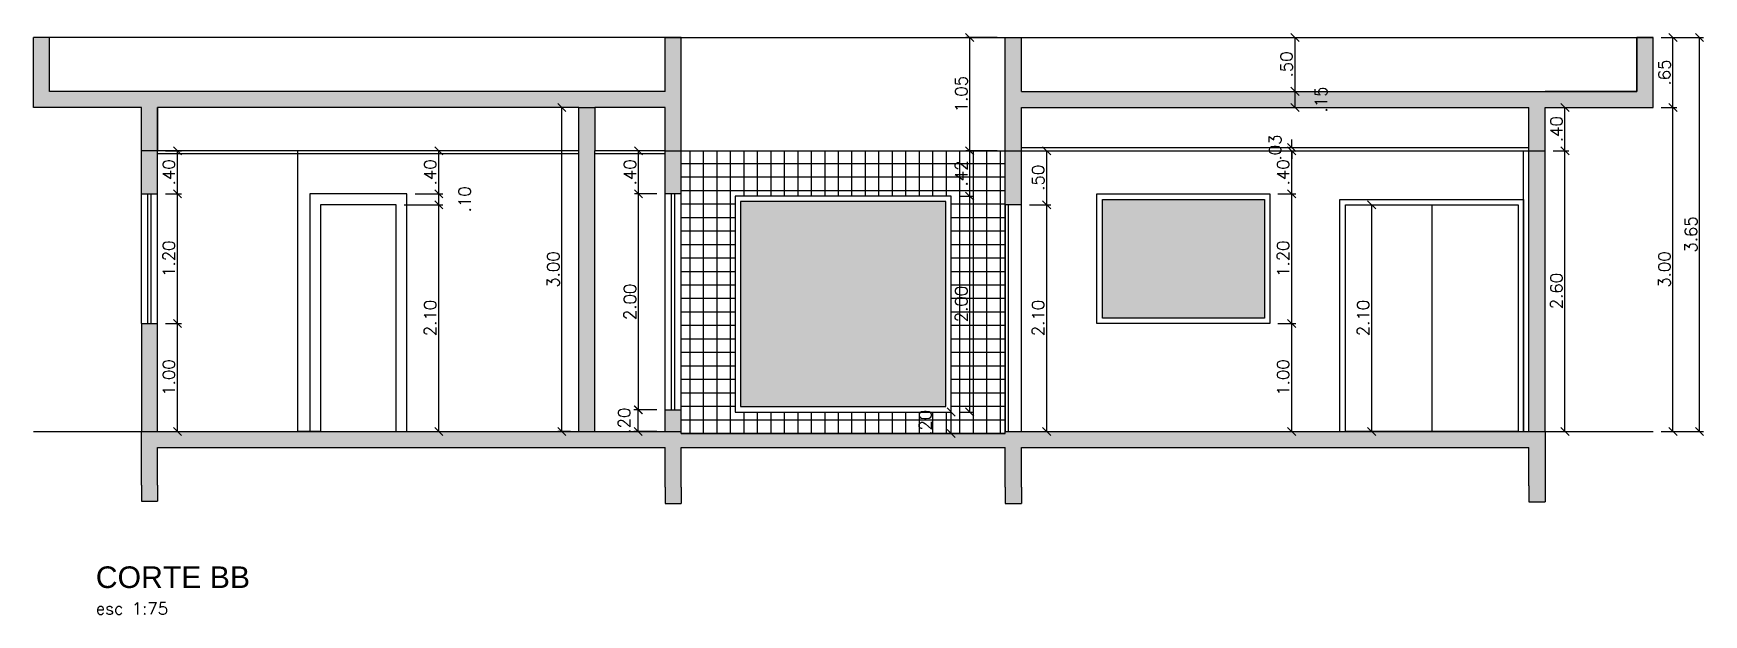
# Model space of a CAD drawing. Header units: inches. Extents: x -2 to 120, y -6 to 26.
# Drawn here: x 51.04 to 66.51, y 20.82 to 26.2 of the extents above; entities that cross this region are included whole.
import ezdxf

# ---------------------------------------------------------------- set-up
doc = ezdxf.new("R2010")
doc.units = ezdxf.units.IN
doc.header["$MEASUREMENT"] = 0
for name, color, linetype in [('Alv em vista', 1, 'Continuous'), ('Alvenaria', 4, 'Continuous'), ('ARQ-COTAS', 1, 'Continuous'), ('ARQ-TEXTO4', 4, 'Continuous'), ('Estrutura', 6, 'Continuous'), ('Hachura', 8, 'Continuous'), ('Janela', 3, 'Continuous'), ('Peitoril', 1, 'Continuous'), ('Porta', 3, 'Continuous')]:
    doc.layers.add(name, color=color, linetype=linetype)
doc.layers.get('0').off()
doc.styles.add('ROMANS', font='romans.shx')
doc.dimstyles.new('1-75', dxfattribs={"dimscale": 0.75, "dimtxt": 0.15, "dimasz": 0.1, "dimexe": 0.05, "dimexo": 0.1, "dimgap": 0.03, "dimtad": 1, "dimzin": 5, "dimdsep": 46, "dimtxsty": 'ROMANS', "dimblk": 'OBLIQUE', "dimcen": 0, "dimclrd": 256, "dimclre": 256, "dimclrt": 2, "dimadec": 0, "dimazin": 0, "dimtfac": 1, "dimtofl": 0, "dimtmove": 2, "dimatfit": 3, "dimfxl": 0.04, "dimtolj": 1, "dimtzin": 1, "dimarcsym": 0})

# ---------------------------------------------------------------- blocks, each defined once
blk = doc.blocks.new('_Oblique')
at = {"color": 0, "linetype": 'ByBlock', "lineweight": -2}
blk.add_line((-0.5, -0.5), (0.5, 0.5), dxfattribs=at)
blk = doc.blocks.new('*D794')
at = {"layer": 'ARQ-COTAS', "lineweight": -2, "transparency": 16777216}
for p, q in [((66.119, 26.167), (66.512, 26.167)), ((66.474, 22.517), (66.474, 26.167)), ((66.119, 22.517), (66.512, 22.517))]:
    blk.add_line(p, q, dxfattribs=at)
at = {"layer": 'DEFPOINTS', "color": 0, "transparency": 16777216}
for p in [(66.044, 26.167), (66.474, 26.167), (66.044, 22.517)]:
    blk.add_point(p, dxfattribs=at)
at = {"layer": 'ARQ-COTAS', "lineweight": -2, "transparency": 16777216, "xscale": 0.07500000000000001, "yscale": 0.07500000000000001, "zscale": 0.07500000000000001}
for p, rotation in [((66.474, 26.167), 90), ((66.474, 22.517), 270)]:
    blk.add_blockref('_Oblique', p, dxfattribs=dict(at, rotation=rotation))
at = {"layer": 'ARQ-COTAS', "color": 2, "transparency": 16777216, "insert": (66.395, 24.342), "char_height": 0.1125, "attachment_point": 5, "rotation": 90, "style": 'ROMANS'}
blk.add_mtext('\\A1;3.65', dxfattribs=at)
blk = doc.blocks.new('*D798')
at = {"layer": 'ARQ-COTAS', "lineweight": -2, "transparency": 16777216}
for p, q in [((66.119, 26.167), (66.265, 26.167)), ((66.228, 25.517), (66.228, 26.167)), ((66.119, 25.517), (66.265, 25.517))]:
    blk.add_line(p, q, dxfattribs=at)
at = {"layer": 'DEFPOINTS', "color": 0, "transparency": 16777216}
for p in [(66.044, 26.167), (66.228, 26.167), (66.044, 25.517)]:
    blk.add_point(p, dxfattribs=at)
at = {"layer": 'ARQ-COTAS', "lineweight": -2, "transparency": 16777216, "xscale": 0.07500000000000001, "yscale": 0.07500000000000001, "zscale": 0.07500000000000001}
for p, rotation in [((66.228, 26.167), 90), ((66.228, 25.517), 270)]:
    blk.add_blockref('_Oblique', p, dxfattribs=dict(at, rotation=rotation))
at = {"layer": 'ARQ-COTAS', "color": 2, "transparency": 16777216, "insert": (66.149, 25.842), "char_height": 0.1125, "attachment_point": 5, "rotation": 90, "style": 'ROMANS'}
blk.add_mtext('\\A1;.65', dxfattribs=at)
blk = doc.blocks.new('*D799')
at = {"layer": 'ARQ-COTAS', "lineweight": -2, "transparency": 16777216}
for p, q in [((66.119, 25.517), (66.265, 25.517)), ((66.228, 22.517), (66.228, 25.517)), ((66.119, 22.517), (66.265, 22.517))]:
    blk.add_line(p, q, dxfattribs=at)
at = {"layer": 'DEFPOINTS', "color": 0, "transparency": 16777216}
for p in [(66.044, 25.517), (66.228, 25.517), (66.044, 22.517)]:
    blk.add_point(p, dxfattribs=at)
at = {"layer": 'ARQ-COTAS', "lineweight": -2, "transparency": 16777216, "xscale": 0.07500000000000001, "yscale": 0.07500000000000001, "zscale": 0.07500000000000001}
for p, rotation in [((66.228, 25.517), 90), ((66.228, 22.517), 270)]:
    blk.add_blockref('_Oblique', p, dxfattribs=dict(at, rotation=rotation))
at = {"layer": 'ARQ-COTAS', "color": 2, "transparency": 16777216, "insert": (66.149, 24.017), "char_height": 0.1125, "attachment_point": 5, "rotation": 90, "style": 'ROMANS'}
blk.add_mtext('\\A1;3.00', dxfattribs=at)
blk = doc.blocks.new('*D802')
at = {"layer": 'ARQ-COTAS', "lineweight": -2, "transparency": 16777216}
for p, q in [((65.119, 25.517), (65.265, 25.517)), ((65.228, 25.117), (65.228, 25.517)), ((65.119, 25.117), (65.265, 25.117))]:
    blk.add_line(p, q, dxfattribs=at)
at = {"layer": 'DEFPOINTS', "color": 0, "transparency": 16777216}
for p in [(65.044, 25.517), (65.228, 25.517), (65.044, 25.117)]:
    blk.add_point(p, dxfattribs=at)
at = {"layer": 'ARQ-COTAS', "lineweight": -2, "transparency": 16777216, "xscale": 0.07500000000000001, "yscale": 0.07500000000000001, "zscale": 0.07500000000000001}
for p, rotation in [((65.228, 25.517), 90), ((65.228, 25.117), 270)]:
    blk.add_blockref('_Oblique', p, dxfattribs=dict(at, rotation=rotation))
at = {"layer": 'ARQ-COTAS', "color": 2, "transparency": 16777216, "insert": (65.149, 25.317), "char_height": 0.1125, "attachment_point": 5, "rotation": 90, "style": 'ROMANS'}
blk.add_mtext('\\A1;.40', dxfattribs=at)
blk = doc.blocks.new('*D805')
at = {"layer": 'ARQ-COTAS', "lineweight": -2, "transparency": 16777216}
for p, q in [((65.119, 25.117), (65.265, 25.117)), ((65.228, 22.517), (65.228, 25.117)), ((65.119, 22.517), (65.265, 22.517))]:
    blk.add_line(p, q, dxfattribs=at)
at = {"layer": 'DEFPOINTS', "color": 0, "transparency": 16777216}
for p in [(65.044, 25.117), (65.228, 25.117), (65.044, 22.517)]:
    blk.add_point(p, dxfattribs=at)
at = {"layer": 'ARQ-COTAS', "lineweight": -2, "transparency": 16777216, "xscale": 0.07500000000000001, "yscale": 0.07500000000000001, "zscale": 0.07500000000000001}
for p, rotation in [((65.228, 25.117), 90), ((65.228, 22.517), 270)]:
    blk.add_blockref('_Oblique', p, dxfattribs=dict(at, rotation=rotation))
at = {"layer": 'ARQ-COTAS', "color": 2, "transparency": 16777216, "insert": (65.149, 23.817), "char_height": 0.1125, "attachment_point": 5, "rotation": 90, "style": 'ROMANS'}
blk.add_mtext('\\A1;2.60', dxfattribs=at)
blk = doc.blocks.new('*D808')
at = {"layer": 'ARQ-COTAS', "lineweight": -2, "transparency": 16777216}
for p, q in [((63.269, 24.617), (63.475, 24.617)), ((63.438, 22.517), (63.438, 24.617)), ((63.269, 22.517), (63.475, 22.517))]:
    blk.add_line(p, q, dxfattribs=at)
at = {"layer": 'DEFPOINTS', "color": 0, "transparency": 16777216}
for p in [(63.194, 24.617), (63.438, 24.617), (63.194, 22.517)]:
    blk.add_point(p, dxfattribs=at)
at = {"layer": 'ARQ-COTAS', "lineweight": -2, "transparency": 16777216, "xscale": 0.07500000000000001, "yscale": 0.07500000000000001, "zscale": 0.07500000000000001}
for p, rotation in [((63.438, 24.617), 90), ((63.438, 22.517), 270)]:
    blk.add_blockref('_Oblique', p, dxfattribs=dict(at, rotation=rotation))
at = {"layer": 'ARQ-COTAS', "color": 2, "transparency": 16777216, "insert": (63.359, 23.567), "char_height": 0.1125, "attachment_point": 5, "rotation": 90, "style": 'ROMANS'}
blk.add_mtext('\\A1;2.10', dxfattribs=at)
blk = doc.blocks.new('*D811')
at = {"layer": 'ARQ-COTAS', "lineweight": -2, "transparency": 16777216}
for p, q in [((62.622, 23.517), (62.66, 23.517)), ((62.697, 22.517), (62.697, 23.517)), ((62.569, 22.517), (62.735, 22.517))]:
    blk.add_line(p, q, dxfattribs=at)
at = {"layer": 'DEFPOINTS', "color": 0, "transparency": 16777216}
for p in [(62.697, 23.517), (62.697, 23.517), (62.494, 22.517)]:
    blk.add_point(p, dxfattribs=at)
at = {"layer": 'ARQ-COTAS', "lineweight": -2, "transparency": 16777216, "xscale": 0.07500000000000001, "yscale": 0.07500000000000001, "zscale": 0.07500000000000001}
for p, rotation in [((62.697, 23.517), 90), ((62.697, 22.517), 270)]:
    blk.add_blockref('_Oblique', p, dxfattribs=dict(at, rotation=rotation))
at = {"layer": 'ARQ-COTAS', "color": 2, "transparency": 16777216, "insert": (62.618, 23.017), "char_height": 0.1125, "attachment_point": 5, "rotation": 90, "style": 'ROMANS'}
blk.add_mtext('\\A1;1.00', dxfattribs=at)
blk = doc.blocks.new('*D814')
at = {"layer": 'ARQ-COTAS', "lineweight": -2, "transparency": 16777216}
for p, q in [((62.569, 24.717), (62.735, 24.717)), ((62.697, 23.517), (62.697, 24.717)), ((62.569, 23.517), (62.735, 23.517))]:
    blk.add_line(p, q, dxfattribs=at)
at = {"layer": 'DEFPOINTS', "color": 0, "transparency": 16777216}
for p in [(62.494, 24.717), (62.697, 24.717), (62.494, 23.517)]:
    blk.add_point(p, dxfattribs=at)
at = {"layer": 'ARQ-COTAS', "lineweight": -2, "transparency": 16777216, "xscale": 0.07500000000000001, "yscale": 0.07500000000000001, "zscale": 0.07500000000000001}
for p, rotation in [((62.697, 24.717), 90), ((62.697, 23.517), 270)]:
    blk.add_blockref('_Oblique', p, dxfattribs=dict(at, rotation=rotation))
at = {"layer": 'ARQ-COTAS', "color": 2, "transparency": 16777216, "insert": (62.618, 24.117), "char_height": 0.1125, "attachment_point": 5, "rotation": 90, "style": 'ROMANS'}
blk.add_mtext('\\A1;1.20', dxfattribs=at)
blk = doc.blocks.new('*D817')
at = {"layer": 'ARQ-COTAS', "lineweight": -2, "transparency": 16777216}
for p, q in [((62.619, 25.117), (62.735, 25.117)), ((62.697, 24.717), (62.697, 25.117)), ((62.569, 24.717), (62.735, 24.717))]:
    blk.add_line(p, q, dxfattribs=at)
at = {"layer": 'DEFPOINTS', "color": 0, "transparency": 16777216}
for p in [(62.544, 25.117), (62.697, 25.117), (62.494, 24.717)]:
    blk.add_point(p, dxfattribs=at)
at = {"layer": 'ARQ-COTAS', "lineweight": -2, "transparency": 16777216, "xscale": 0.07500000000000001, "yscale": 0.07500000000000001, "zscale": 0.07500000000000001}
for p, rotation in [((62.697, 25.117), 90), ((62.697, 24.717), 270)]:
    blk.add_blockref('_Oblique', p, dxfattribs=dict(at, rotation=rotation))
at = {"layer": 'ARQ-COTAS', "color": 2, "transparency": 16777216, "insert": (62.618, 24.917), "char_height": 0.1125, "attachment_point": 5, "rotation": 90, "style": 'ROMANS'}
blk.add_mtext('\\A1;.40', dxfattribs=at)
blk = doc.blocks.new('*D820')
at = {"layer": 'ARQ-COTAS', "lineweight": -2, "transparency": 16777216}
for p, q in [((62.697, 25.147), (62.697, 25.222)), ((62.622, 25.117), (62.66, 25.117)), ((62.623, 25.147), (62.66, 25.147)), ((62.697, 25.117), (62.697, 25.042))]:
    blk.add_line(p, q, dxfattribs=at)
at = {"layer": 'DEFPOINTS', "color": 0, "transparency": 16777216}
for p in [(62.697, 25.147), (62.697, 25.117), (62.698, 25.147)]:
    blk.add_point(p, dxfattribs=at)
at = {"layer": 'ARQ-COTAS', "lineweight": -2, "transparency": 16777216, "xscale": 0.07500000000000001, "yscale": 0.07500000000000001, "zscale": 0.07500000000000001}
for p, rotation in [((62.697, 25.147), 270), ((62.697, 25.117), 90)]:
    blk.add_blockref('_Oblique', p, dxfattribs=dict(at, rotation=rotation))
at = {"layer": 'ARQ-COTAS', "color": 2, "transparency": 16777216, "insert": (62.544, 25.147), "char_height": 0.1125, "attachment_point": 5, "rotation": 90, "style": 'ROMANS'}
blk.add_mtext('\\A1;.03', dxfattribs=at)
blk = doc.blocks.new('*D823')
at = {"layer": 'ARQ-COTAS', "lineweight": -2, "transparency": 16777216}
for p, q in [((62.619, 25.667), (62.765, 25.667)), ((62.728, 25.517), (62.728, 25.667)), ((62.619, 25.517), (62.765, 25.517))]:
    blk.add_line(p, q, dxfattribs=at)
at = {"layer": 'DEFPOINTS', "color": 0, "transparency": 16777216}
for p in [(62.544, 25.667), (62.728, 25.667), (62.544, 25.517)]:
    blk.add_point(p, dxfattribs=at)
at = {"layer": 'ARQ-COTAS', "lineweight": -2, "transparency": 16777216, "xscale": 0.07500000000000001, "yscale": 0.07500000000000001, "zscale": 0.07500000000000001}
for p, rotation in [((62.728, 25.667), 90), ((62.728, 25.517), 270)]:
    blk.add_blockref('_Oblique', p, dxfattribs=dict(at, rotation=rotation))
at = {"layer": 'ARQ-COTAS', "color": 2, "transparency": 16777216, "insert": (62.968, 25.592), "char_height": 0.1125, "attachment_point": 5, "rotation": 90, "style": 'ROMANS'}
blk.add_mtext('\\A1;.15', dxfattribs=at)
blk = doc.blocks.new('*D826')
at = {"layer": 'ARQ-COTAS', "lineweight": -2, "transparency": 16777216}
for p, q in [((62.653, 26.167), (62.69, 26.167)), ((62.728, 25.667), (62.728, 26.167)), ((62.653, 25.667), (62.69, 25.667))]:
    blk.add_line(p, q, dxfattribs=at)
at = {"layer": 'DEFPOINTS', "color": 0, "transparency": 16777216}
for p in [(62.728, 26.167), (62.728, 26.167), (62.728, 25.667)]:
    blk.add_point(p, dxfattribs=at)
at = {"layer": 'ARQ-COTAS', "lineweight": -2, "transparency": 16777216, "xscale": 0.07500000000000001, "yscale": 0.07500000000000001, "zscale": 0.07500000000000001}
for p, rotation in [((62.728, 26.167), 90), ((62.728, 25.667), 270)]:
    blk.add_blockref('_Oblique', p, dxfattribs=dict(at, rotation=rotation))
at = {"layer": 'ARQ-COTAS', "color": 2, "transparency": 16777216, "insert": (62.649, 25.917), "char_height": 0.1125, "attachment_point": 5, "rotation": 90, "style": 'ROMANS'}
blk.add_mtext('\\A1;.50', dxfattribs=at)
blk = doc.blocks.new('*D829')
at = {"layer": 'ARQ-COTAS', "lineweight": -2, "transparency": 16777216}
for p, q in [((60.269, 25.117), (60.466, 25.117)), ((60.428, 24.617), (60.428, 25.117)), ((60.269, 24.617), (60.466, 24.617))]:
    blk.add_line(p, q, dxfattribs=at)
at = {"layer": 'DEFPOINTS', "color": 0, "transparency": 16777216}
for p in [(60.194, 25.117), (60.428, 25.117), (60.194, 24.617)]:
    blk.add_point(p, dxfattribs=at)
at = {"layer": 'ARQ-COTAS', "lineweight": -2, "transparency": 16777216, "xscale": 0.07500000000000001, "yscale": 0.07500000000000001, "zscale": 0.07500000000000001}
for p, rotation in [((60.428, 25.117), 90), ((60.428, 24.617), 270)]:
    blk.add_blockref('_Oblique', p, dxfattribs=dict(at, rotation=rotation))
at = {"layer": 'ARQ-COTAS', "color": 2, "transparency": 16777216, "insert": (60.349, 24.867), "char_height": 0.1125, "attachment_point": 5, "rotation": 90, "style": 'ROMANS'}
blk.add_mtext('\\A1;.50', dxfattribs=at)
blk = doc.blocks.new('*D832')
at = {"layer": 'ARQ-COTAS', "lineweight": -2, "transparency": 16777216}
for p, q in [((60.269, 24.617), (60.466, 24.617)), ((60.428, 22.517), (60.428, 24.617)), ((60.269, 22.517), (60.466, 22.517))]:
    blk.add_line(p, q, dxfattribs=at)
at = {"layer": 'DEFPOINTS', "color": 0, "transparency": 16777216}
for p in [(60.194, 24.617), (60.428, 24.617), (60.194, 22.517)]:
    blk.add_point(p, dxfattribs=at)
at = {"layer": 'ARQ-COTAS', "lineweight": -2, "transparency": 16777216, "xscale": 0.07500000000000001, "yscale": 0.07500000000000001, "zscale": 0.07500000000000001}
for p, rotation in [((60.428, 24.617), 90), ((60.428, 22.517), 270)]:
    blk.add_blockref('_Oblique', p, dxfattribs=dict(at, rotation=rotation))
at = {"layer": 'ARQ-COTAS', "color": 2, "transparency": 16777216, "insert": (60.349, 23.567), "char_height": 0.1125, "attachment_point": 5, "rotation": 90, "style": 'ROMANS'}
blk.add_mtext('\\A1;2.10', dxfattribs=at)
blk = doc.blocks.new('*D835')
at = {"layer": 'ARQ-COTAS', "lineweight": -2, "transparency": 16777216}
for p, q in [((59.469, 22.697), (59.507, 22.697)), ((59.544, 22.497), (59.544, 22.697)), ((59.592, 22.497), (59.582, 22.497))]:
    blk.add_line(p, q, dxfattribs=at)
at = {"layer": 'DEFPOINTS', "color": 0, "transparency": 16777216}
for p in [(59.544, 22.697), (59.544, 22.697), (59.517, 22.497)]:
    blk.add_point(p, dxfattribs=at)
at = {"layer": 'ARQ-COTAS', "lineweight": -2, "transparency": 16777216, "xscale": 0.07500000000000001, "yscale": 0.07500000000000001, "zscale": 0.07500000000000001}
for p, rotation in [((59.544, 22.697), 90), ((59.544, 22.497), 270)]:
    blk.add_blockref('_Oblique', p, dxfattribs=dict(at, rotation=rotation))
at = {"layer": 'ARQ-COTAS', "color": 2, "transparency": 16777216, "insert": (59.304, 22.597), "char_height": 0.1125, "attachment_point": 5, "rotation": 90, "style": 'ROMANS'}
blk.add_mtext('\\A1;.20', dxfattribs=at)
blk = doc.blocks.new('*D838')
at = {"layer": 'ARQ-COTAS', "lineweight": -2, "transparency": 16777216}
for p, q in [((59.619, 24.697), (59.753, 24.697)), ((59.715, 22.697), (59.715, 24.697)), ((59.619, 22.697), (59.753, 22.697))]:
    blk.add_line(p, q, dxfattribs=at)
at = {"layer": 'DEFPOINTS', "color": 0, "transparency": 16777216}
for p in [(59.544, 24.697), (59.715, 24.697), (59.544, 22.697)]:
    blk.add_point(p, dxfattribs=at)
at = {"layer": 'ARQ-COTAS', "lineweight": -2, "transparency": 16777216, "xscale": 0.07500000000000001, "yscale": 0.07500000000000001, "zscale": 0.07500000000000001}
for p, rotation in [((59.715, 24.697), 90), ((59.715, 22.697), 270)]:
    blk.add_blockref('_Oblique', p, dxfattribs=dict(at, rotation=rotation))
at = {"layer": 'ARQ-COTAS', "color": 2, "transparency": 16777216, "insert": (59.637, 23.697), "char_height": 0.1125, "attachment_point": 5, "rotation": 90, "style": 'ROMANS'}
blk.add_mtext('\\A1;2.00', dxfattribs=at)
blk = doc.blocks.new('*D841')
at = {"layer": 'ARQ-COTAS', "lineweight": -2, "transparency": 16777216}
for p, q in [((59.619, 25.117), (59.753, 25.117)), ((59.715, 24.697), (59.715, 25.117)), ((59.619, 24.697), (59.753, 24.697))]:
    blk.add_line(p, q, dxfattribs=at)
at = {"layer": 'DEFPOINTS', "color": 0, "transparency": 16777216}
for p in [(59.544, 25.117), (59.715, 25.117), (59.544, 24.697)]:
    blk.add_point(p, dxfattribs=at)
at = {"layer": 'ARQ-COTAS', "lineweight": -2, "transparency": 16777216, "xscale": 0.07500000000000001, "yscale": 0.07500000000000001, "zscale": 0.07500000000000001}
for p, rotation in [((59.715, 25.117), 90), ((59.715, 24.697), 270)]:
    blk.add_blockref('_Oblique', p, dxfattribs=dict(at, rotation=rotation))
at = {"layer": 'ARQ-COTAS', "color": 2, "transparency": 16777216, "insert": (59.637, 24.907), "char_height": 0.1125, "attachment_point": 5, "rotation": 90, "style": 'ROMANS'}
blk.add_mtext('\\A1;.42', dxfattribs=at)
blk = doc.blocks.new('*D844')
at = {"layer": 'ARQ-COTAS', "lineweight": -2, "transparency": 16777216}
for p, q in [((59.969, 26.167), (59.678, 26.167)), ((59.715, 25.117), (59.715, 26.167)), ((59.969, 25.117), (59.678, 25.117))]:
    blk.add_line(p, q, dxfattribs=at)
at = {"layer": 'DEFPOINTS', "color": 0, "transparency": 16777216}
for p in [(59.715, 26.167), (60.044, 26.167), (60.044, 25.117)]:
    blk.add_point(p, dxfattribs=at)
at = {"layer": 'ARQ-COTAS', "lineweight": -2, "transparency": 16777216, "xscale": 0.07500000000000001, "yscale": 0.07500000000000001, "zscale": 0.07500000000000001}
for p, rotation in [((59.715, 26.167), 90), ((59.715, 25.117), 270)]:
    blk.add_blockref('_Oblique', p, dxfattribs=dict(at, rotation=rotation))
at = {"layer": 'ARQ-COTAS', "color": 2, "transparency": 16777216, "insert": (59.637, 25.642), "char_height": 0.1125, "attachment_point": 5, "rotation": 90, "style": 'ROMANS'}
blk.add_mtext('\\A1;1.05', dxfattribs=at)
blk = doc.blocks.new('*D847')
at = {"layer": 'ARQ-COTAS', "lineweight": -2, "transparency": 16777216}
for p, q in [((56.019, 25.517), (55.9, 25.517)), ((55.938, 22.517), (55.938, 25.517)), ((56.019, 22.517), (55.9, 22.517))]:
    blk.add_line(p, q, dxfattribs=at)
at = {"layer": 'DEFPOINTS', "color": 0, "transparency": 16777216}
for p in [(55.938, 25.517), (56.094, 25.517), (56.094, 22.517)]:
    blk.add_point(p, dxfattribs=at)
at = {"layer": 'ARQ-COTAS', "lineweight": -2, "transparency": 16777216, "xscale": 0.07500000000000001, "yscale": 0.07500000000000001, "zscale": 0.07500000000000001}
for p, rotation in [((55.938, 25.517), 90), ((55.938, 22.517), 270)]:
    blk.add_blockref('_Oblique', p, dxfattribs=dict(at, rotation=rotation))
at = {"layer": 'ARQ-COTAS', "color": 2, "transparency": 16777216, "insert": (55.859, 24.017), "char_height": 0.1125, "attachment_point": 5, "rotation": 90, "style": 'ROMANS'}
blk.add_mtext('\\A1;3.00', dxfattribs=at)
blk = doc.blocks.new('*D850')
at = {"layer": 'ARQ-COTAS', "lineweight": -2, "transparency": 16777216}
for p, q in [((56.819, 22.717), (56.606, 22.717)), ((56.644, 22.517), (56.644, 22.717)), ((56.819, 22.517), (56.606, 22.517))]:
    blk.add_line(p, q, dxfattribs=at)
at = {"layer": 'DEFPOINTS', "color": 0, "transparency": 16777216}
for p in [(56.644, 22.717), (56.894, 22.717), (56.894, 22.517)]:
    blk.add_point(p, dxfattribs=at)
at = {"layer": 'ARQ-COTAS', "lineweight": -2, "transparency": 16777216, "xscale": 0.07500000000000001, "yscale": 0.07500000000000001, "zscale": 0.07500000000000001}
for p, rotation in [((56.644, 22.717), 90), ((56.644, 22.517), 270)]:
    blk.add_blockref('_Oblique', p, dxfattribs=dict(at, rotation=rotation))
at = {"layer": 'ARQ-COTAS', "color": 2, "transparency": 16777216, "insert": (56.516, 22.617), "char_height": 0.1125, "attachment_point": 5, "rotation": 90, "style": 'ROMANS'}
blk.add_mtext('\\A1;.20', dxfattribs=at)
blk = doc.blocks.new('*D853')
at = {"layer": 'ARQ-COTAS', "lineweight": -2, "transparency": 16777216}
for p, q in [((54.798, 24.717), (54.798, 25.117)), ((54.843, 25.117), (54.836, 25.117)), ((54.723, 24.717), (54.761, 24.717))]:
    blk.add_line(p, q, dxfattribs=at)
at = {"layer": 'DEFPOINTS', "color": 0, "transparency": 16777216}
for p in [(54.768, 25.117), (54.798, 25.117), (54.798, 24.717)]:
    blk.add_point(p, dxfattribs=at)
at = {"layer": 'ARQ-COTAS', "lineweight": -2, "transparency": 16777216, "xscale": 0.07500000000000001, "yscale": 0.07500000000000001, "zscale": 0.07500000000000001}
for p, rotation in [((54.798, 25.117), 90), ((54.798, 24.717), 270)]:
    blk.add_blockref('_Oblique', p, dxfattribs=dict(at, rotation=rotation))
at = {"layer": 'ARQ-COTAS', "color": 2, "transparency": 16777216, "insert": (54.719, 24.917), "char_height": 0.1125, "attachment_point": 5, "rotation": 90, "style": 'ROMANS'}
blk.add_mtext('\\A1;.40', dxfattribs=at)
blk = doc.blocks.new('*D856')
at = {"layer": 'ARQ-COTAS', "lineweight": -2, "transparency": 16777216}
for p, q in [((54.479, 24.617), (54.836, 24.617)), ((54.798, 22.517), (54.798, 24.617)), ((54.579, 22.517), (54.836, 22.517))]:
    blk.add_line(p, q, dxfattribs=at)
at = {"layer": 'DEFPOINTS', "color": 0, "transparency": 16777216}
for p in [(54.404, 24.617), (54.798, 24.617), (54.504, 22.517)]:
    blk.add_point(p, dxfattribs=at)
at = {"layer": 'ARQ-COTAS', "lineweight": -2, "transparency": 16777216, "xscale": 0.07500000000000001, "yscale": 0.07500000000000001, "zscale": 0.07500000000000001}
for p, rotation in [((54.798, 24.617), 90), ((54.798, 22.517), 270)]:
    blk.add_blockref('_Oblique', p, dxfattribs=dict(at, rotation=rotation))
at = {"layer": 'ARQ-COTAS', "color": 2, "transparency": 16777216, "insert": (54.719, 23.567), "char_height": 0.1125, "attachment_point": 5, "rotation": 90, "style": 'ROMANS'}
blk.add_mtext('\\A1;2.10', dxfattribs=at)
blk = doc.blocks.new('*D859')
at = {"layer": 'ARQ-COTAS', "lineweight": -2, "transparency": 16777216}
for p, q in [((54.479, 24.617), (54.836, 24.617)), ((54.579, 24.717), (54.836, 24.717)), ((54.798, 24.617), (54.798, 24.717))]:
    blk.add_line(p, q, dxfattribs=at)
at = {"layer": 'DEFPOINTS', "color": 0, "transparency": 16777216}
for p in [(54.404, 24.617), (54.504, 24.717), (54.798, 24.717)]:
    blk.add_point(p, dxfattribs=at)
at = {"layer": 'ARQ-COTAS', "lineweight": -2, "transparency": 16777216, "xscale": 0.07500000000000001, "yscale": 0.07500000000000001, "zscale": 0.07500000000000001}
for p, rotation in [((54.798, 24.717), 90), ((54.798, 24.617), 270)]:
    blk.add_blockref('_Oblique', p, dxfattribs=dict(at, rotation=rotation))
at = {"layer": 'ARQ-COTAS', "color": 2, "transparency": 16777216, "insert": (55.038, 24.667), "char_height": 0.1125, "attachment_point": 5, "rotation": 90, "style": 'ROMANS'}
blk.add_mtext('\\A1;.10', dxfattribs=at)
blk = doc.blocks.new('*D862')
at = {"layer": 'ARQ-COTAS', "lineweight": -2, "transparency": 16777216}
for p, q in [((52.269, 23.517), (52.415, 23.517)), ((52.378, 22.517), (52.378, 23.517)), ((52.269, 22.517), (52.415, 22.517))]:
    blk.add_line(p, q, dxfattribs=at)
at = {"layer": 'DEFPOINTS', "color": 0, "transparency": 16777216}
for p in [(52.194, 23.517), (52.378, 23.517), (52.194, 22.517)]:
    blk.add_point(p, dxfattribs=at)
at = {"layer": 'ARQ-COTAS', "lineweight": -2, "transparency": 16777216, "xscale": 0.07500000000000001, "yscale": 0.07500000000000001, "zscale": 0.07500000000000001}
for p, rotation in [((52.378, 23.517), 90), ((52.378, 22.517), 270)]:
    blk.add_blockref('_Oblique', p, dxfattribs=dict(at, rotation=rotation))
at = {"layer": 'ARQ-COTAS', "color": 2, "transparency": 16777216, "insert": (52.299, 23.017), "char_height": 0.1125, "attachment_point": 5, "rotation": 90, "style": 'ROMANS'}
blk.add_mtext('\\A1;1.00', dxfattribs=at)
blk = doc.blocks.new('*D865')
at = {"layer": 'ARQ-COTAS', "lineweight": -2, "transparency": 16777216}
for p, q in [((52.269, 24.717), (52.415, 24.717)), ((52.378, 23.517), (52.378, 24.717)), ((52.269, 23.517), (52.415, 23.517))]:
    blk.add_line(p, q, dxfattribs=at)
at = {"layer": 'DEFPOINTS', "color": 0, "transparency": 16777216}
for p in [(52.194, 24.717), (52.378, 24.717), (52.194, 23.517)]:
    blk.add_point(p, dxfattribs=at)
at = {"layer": 'ARQ-COTAS', "lineweight": -2, "transparency": 16777216, "xscale": 0.07500000000000001, "yscale": 0.07500000000000001, "zscale": 0.07500000000000001}
for p, rotation in [((52.378, 24.717), 90), ((52.378, 23.517), 270)]:
    blk.add_blockref('_Oblique', p, dxfattribs=dict(at, rotation=rotation))
at = {"layer": 'ARQ-COTAS', "color": 2, "transparency": 16777216, "insert": (52.299, 24.117), "char_height": 0.1125, "attachment_point": 5, "rotation": 90, "style": 'ROMANS'}
blk.add_mtext('\\A1;1.20', dxfattribs=at)
blk = doc.blocks.new('*D866')
at = {"layer": 'ARQ-COTAS', "lineweight": -2, "transparency": 16777216}
for p, q in [((52.269, 25.117), (52.415, 25.117)), ((52.378, 24.717), (52.378, 25.117)), ((52.269, 24.717), (52.415, 24.717))]:
    blk.add_line(p, q, dxfattribs=at)
at = {"layer": 'DEFPOINTS', "color": 0, "transparency": 16777216}
for p in [(52.194, 25.117), (52.378, 25.117), (52.194, 24.717)]:
    blk.add_point(p, dxfattribs=at)
at = {"layer": 'ARQ-COTAS', "lineweight": -2, "transparency": 16777216, "xscale": 0.07500000000000001, "yscale": 0.07500000000000001, "zscale": 0.07500000000000001}
for p, rotation in [((52.378, 25.117), 90), ((52.378, 24.717), 270)]:
    blk.add_blockref('_Oblique', p, dxfattribs=dict(at, rotation=rotation))
at = {"layer": 'ARQ-COTAS', "color": 2, "transparency": 16777216, "insert": (52.299, 24.917), "char_height": 0.1125, "attachment_point": 5, "rotation": 90, "style": 'ROMANS'}
blk.add_mtext('\\A1;.40', dxfattribs=at)
blk = doc.blocks.new('*D867')
at = {"layer": 'ARQ-COTAS', "lineweight": -2, "transparency": 16777216}
for p, q in [((56.819, 24.717), (56.61, 24.717)), ((56.648, 22.717), (56.648, 24.717)), ((56.819, 22.717), (56.61, 22.717))]:
    blk.add_line(p, q, dxfattribs=at)
at = {"layer": 'DEFPOINTS', "color": 0, "transparency": 16777216}
for p in [(56.648, 24.717), (56.894, 24.717), (56.894, 22.717)]:
    blk.add_point(p, dxfattribs=at)
at = {"layer": 'ARQ-COTAS', "lineweight": -2, "transparency": 16777216, "xscale": 0.07500000000000001, "yscale": 0.07500000000000001, "zscale": 0.07500000000000001}
for p, rotation in [((56.648, 24.717), 90), ((56.648, 22.717), 270)]:
    blk.add_blockref('_Oblique', p, dxfattribs=dict(at, rotation=rotation))
at = {"layer": 'ARQ-COTAS', "color": 2, "transparency": 16777216, "insert": (56.569, 23.717), "char_height": 0.1125, "attachment_point": 5, "rotation": 90, "style": 'ROMANS'}
blk.add_mtext('\\A1;2.00', dxfattribs=at)
blk = doc.blocks.new('*D868')
at = {"layer": 'ARQ-COTAS', "lineweight": -2, "transparency": 16777216}
for p, q in [((56.819, 25.117), (56.611, 25.117)), ((56.648, 24.717), (56.648, 25.117)), ((56.819, 24.717), (56.611, 24.717))]:
    blk.add_line(p, q, dxfattribs=at)
at = {"layer": 'DEFPOINTS', "color": 0, "transparency": 16777216}
for p in [(56.648, 25.117), (56.894, 25.117), (56.894, 24.717)]:
    blk.add_point(p, dxfattribs=at)
at = {"layer": 'ARQ-COTAS', "lineweight": -2, "transparency": 16777216, "xscale": 0.07500000000000001, "yscale": 0.07500000000000001, "zscale": 0.07500000000000001}
for p, rotation in [((56.648, 25.117), 90), ((56.648, 24.717), 270)]:
    blk.add_blockref('_Oblique', p, dxfattribs=dict(at, rotation=rotation))
at = {"layer": 'ARQ-COTAS', "color": 2, "transparency": 16777216, "insert": (56.569, 24.917), "char_height": 0.1125, "attachment_point": 5, "rotation": 90, "style": 'ROMANS'}
blk.add_mtext('\\A1;.40', dxfattribs=at)

msp = doc.modelspace()

# ---------------------------------------------------------------- hatches: boundary and pattern name
at = {"layer": 'Hachura', "ltscale": 0.03}
h = msp.add_hatch(dxfattribs=at)
h.set_pattern_fill('AR-CONC', color=256, scale=0.03)
h.set_pattern_definition([(50, (0, 0), (0.21517805, -0.01882564), [0.0225, -0.2475]), (355, (0, 0), (-0.0416254, 0.22565764), [0.018, -0.198]), (100.45144, (0.01793, -0.00157), (0.17355265, 0.206832), [0.01912206, -0.21034263]), (46.1842, (0, 0.06), (0.3201724, -0.0496558), [0.03375, -0.37125]), (96.63564, (0.02668, 0.05586), (0.2803986, 0.2922356), [0.0286831, -0.3155141]), (351.18416, (0, 0.06), (0.2803986, 0.2922356), [0.027, -0.297]), (21, (0.03, 0.045), (0.1790721, -0.12078567), [0.0225, -0.2475]), (326, (0.03, 0.045), (0.0729946, 0.217545), [0.018, -0.198]), (71.45144, (0.04492, 0.03493), (0.2520667, 0.09675935), [0.01912206, -0.21034263]), (37.5, (0, 0), (0.00364796, 0.09986816), [0, -0.1956, 0, -0.201, 0, -0.19875]), (7.5, (0, 0), (0.07892086, 0.11832351), [0, -0.1146, 0, -0.1911, 0, -0.07575]), (327.5, (-0.0669, 0), (0.16014673, -0.00676646), [0, -0.075, 0, -0.234, 0, -0.3105]), (317.5, (-0.0969, 0), (0.17495585, 0.0300315), [0, -0.0975, 0, -0.1554, 0, -0.2205])])
h.paths.add_polyline_path([(65.044, 22.517), (60.044, 22.517), (60.044, 22.497), (57.044, 22.497), (57.044, 22.517), (52.044, 22.517), (52.044, 22.02), (52.044, 21.87), (52.194, 21.87), (52.194, 22.02), (52.194, 22.367), (56.094, 22.367), (56.094, 22), (56.094, 22.367), (56.244, 22.367), (56.244, 22), (56.244, 22.367), (56.894, 22.367), (56.894, 22), (56.894, 21.85), (57.044, 21.85), (57.044, 22), (57.044, 22.367), (60.044, 22.367), (60.044, 22), (60.044, 21.85), (60.194, 21.85), (60.194, 22), (60.194, 22.367), (64.894, 22.367), (64.894, 22.014), (64.894, 21.864), (65.044, 21.864), (65.044, 22.014)])
h.paths.add_polyline_path([(57.044, 26.167), (56.894, 26.167), (56.894, 25.667), (52.044, 25.667), (51.194, 25.667), (51.194, 26.167), (51.044, 26.167), (51.044, 25.517), (52.044, 25.517), (52.044, 25.117), (52.194, 25.117), (52.194, 25.517), (56.094, 25.517), (56.244, 25.517), (56.894, 25.517), (56.894, 25.117), (57.044, 25.117)])
h.paths.add_polyline_path([(66.044, 26.167), (65.894, 26.167), (65.894, 25.667), (65.044, 25.667), (60.194, 25.667), (60.194, 26.167), (60.044, 26.167), (60.044, 25.117), (60.194, 25.117), (60.194, 25.517), (64.894, 25.517), (64.894, 25.117), (65.044, 25.117), (65.044, 25.517), (66.044, 25.517)])
h = msp.add_hatch(color=256, dxfattribs=at)
h.dxf.hatch_style = 1
h.paths.add_polyline_path([(57.044, 25.117), (56.894, 25.117), (56.894, 24.717), (57.044, 24.717)])
h.paths.add_polyline_path([(56.244, 25.117), (56.244, 25.517), (56.094, 25.517), (56.094, 25.117), (56.094, 22.517), (56.244, 22.517)])
h.paths.add_polyline_path([(57.044, 22.717), (56.894, 22.717), (56.894, 22.517), (57.044, 22.517)])
h.paths.add_polyline_path([(60.194, 25.117), (60.044, 25.117), (60.044, 24.617), (60.074, 24.617), (60.194, 24.617)])
h.paths.add_polyline_path([(65.044, 25.117), (64.894, 25.117), (64.894, 22.517), (65.044, 22.517)])
h.paths.add_polyline_path([(52.194, 25.117), (52.044, 25.117), (52.044, 24.717), (52.194, 24.717)])
h.paths.add_polyline_path([(52.194, 23.517), (52.044, 23.517), (52.044, 22.517), (52.194, 22.517)])
h.paths.add_polyline_path([(59.494, 24.647), (57.594, 24.647), (57.594, 22.747), (59.494, 22.747)])
h.paths.add_polyline_path([(62.444, 24.667), (60.944, 24.667), (60.944, 23.567), (62.444, 23.567)])
h = msp.add_hatch(dxfattribs=at)
h.set_pattern_fill('NET', color=256)
h.paths.add_polyline_path([(60.044, 25.117), (57.044, 25.117), (57.044, 24.717), (57.044, 22.717), (57.044, 22.497), (60.044, 22.497)])
h.paths.add_polyline_path([(57.544, 24.697), (59.544, 24.697), (59.544, 22.697), (57.544, 22.697)], flags=16)
h.paths.add_polyline_path([(57.594, 24.647), (59.494, 24.647), (59.494, 22.747), (57.594, 22.747)], flags=0)
h.paths.add_polyline_path([(59.389, 22.453), (59.389, 22.74), (59.22, 22.74), (59.22, 22.453)], flags=9)
h.paths.add_polyline_path([(59.721, 23.497), (59.721, 23.896), (59.552, 23.896), (59.552, 23.497)], flags=24)
h.paths.add_polyline_path([(59.721, 24.763), (59.721, 25.05), (59.552, 25.05), (59.552, 24.763)], flags=24)

# ---------------------------------------------------------------- linework, layer by layer
at = {"layer": 'Alv em vista', "ltscale": 0.03}
for p, q in [((52.044, 26.167), (51.194, 26.167)), ((57.044, 26.167), (52.044, 26.167)), ((57.044, 26.167), (60.044, 26.167)), ((60.044, 26.167), (65.044, 26.167)), ((65.044, 26.167), (66.044, 26.167)), ((56.094, 25.117), (52.194, 25.117)), ((56.094, 25.087), (52.194, 25.087)), ((53.494, 22.517), (53.494, 25.117)), ((56.894, 25.117), (56.244, 25.117)), ((56.894, 25.087), (56.244, 25.087)), ((57.044, 25.117), (60.044, 25.117)), ((60.194, 25.147), (64.894, 25.147)), ((60.194, 25.117), (64.894, 25.117)), ((64.844, 22.517), (64.844, 25.117)), ((52.044, 23.517), (52.044, 24.717)), ((52.194, 23.517), (52.194, 24.717)), ((60.194, 22.517), (60.194, 24.617)), ((53.704, 22.517), (53.494, 22.517))]:
    msp.add_line(p, q, dxfattribs=at)
at = {"layer": 'Alvenaria', "ltscale": 0.03}
for p, q in [((65.894, 25.667), (65.894, 26.167)), ((66.044, 25.517), (66.044, 26.167)), ((65.044, 25.667), (65.894, 25.667)), ((52.194, 22.517), (52.194, 25.517)), ((56.094, 25.117), (56.094, 25.517)), ((56.244, 25.517), (56.244, 25.117)), ((64.894, 22.517), (64.894, 25.517)), ((65.044, 22.517), (65.044, 25.517)), ((65.044, 25.517), (66.044, 25.517)), ((52.044, 24.717), (52.044, 25.117)), ((56.094, 22.517), (56.094, 25.117)), ((56.244, 22.517), (56.244, 25.117)), ((56.894, 22.517), (56.894, 25.117)), ((57.044, 24.717), (57.044, 25.117)), ((57.044, 22.497), (57.044, 25.117)), ((60.044, 22.497), (60.044, 25.117)), ((60.194, 22.517), (60.194, 25.117)), ((52.044, 24.717), (52.194, 24.717)), ((57.044, 24.717), (56.894, 24.717)), ((60.194, 24.617), (60.044, 24.617)), ((52.044, 23.517), (52.194, 23.517)), ((52.044, 23.517), (52.044, 22.517)), ((56.894, 22.717), (57.044, 22.717))]:
    msp.add_line(p, q, dxfattribs=at)
at = {"layer": 'Estrutura', "ltscale": 0.03}
for p, q in [((51.044, 25.517), (51.044, 26.167)), ((51.194, 26.167), (51.044, 26.167)), ((51.194, 25.667), (51.194, 26.167)), ((56.894, 26.167), (57.044, 26.167)), ((56.894, 25.667), (56.894, 26.167)), ((57.044, 25.117), (57.044, 26.167)), ((60.044, 26.167), (60.194, 26.167)), ((60.044, 25.117), (60.044, 26.167)), ((60.194, 25.667), (60.194, 26.167)), ((66.044, 26.167), (65.894, 26.167)), ((65.894, 26.167), (65.894, 25.667)), ((66.044, 25.517), (66.044, 26.167)), ((52.044, 25.667), (51.194, 25.667)), ((56.894, 25.667), (52.044, 25.667)), ((60.194, 25.667), (65.044, 25.667)), ((65.894, 25.667), (65.044, 25.667)), ((52.044, 25.517), (51.044, 25.517)), ((52.044, 25.117), (52.044, 25.517)), ((56.094, 25.517), (52.194, 25.517)), ((52.194, 25.517), (52.194, 25.117)), ((56.094, 25.517), (56.244, 25.517)), ((56.894, 25.517), (56.244, 25.517)), ((56.894, 25.117), (56.894, 25.517)), ((60.194, 25.517), (64.894, 25.517)), ((60.194, 25.117), (60.194, 25.517)), ((64.894, 25.117), (64.894, 25.517)), ((65.044, 25.117), (65.044, 25.517)), ((65.044, 25.517), (66.044, 25.517)), ((52.194, 25.117), (52.044, 25.117)), ((56.894, 25.117), (57.044, 25.117)), ((60.044, 25.117), (60.194, 25.117)), ((64.894, 25.117), (65.044, 25.117)), ((51.044, 22.517), (57.044, 22.517)), ((52.044, 22.02), (52.044, 22.517)), ((57.044, 22.497), (60.044, 22.497)), ((60.044, 22.517), (66.044, 22.517)), ((65.044, 22.517), (65.044, 22.014)), ((52.194, 22.02), (52.194, 22.367)), ((52.194, 22.367), (56.094, 22.367)), ((56.094, 22.367), (56.244, 22.367)), ((56.244, 22.367), (56.894, 22.367)), ((56.894, 22), (56.894, 22.367)), ((57.044, 22), (57.044, 22.367)), ((57.044, 22.367), (60.044, 22.367)), ((60.044, 22), (60.044, 22.367)), ((60.194, 22), (60.194, 22.367)), ((60.194, 22.367), (64.894, 22.367)), ((64.894, 22.014), (64.894, 22.367)), ((52.044, 22.02), (52.044, 21.87)), ((52.194, 22.02), (52.194, 21.87)), ((56.894, 22), (56.894, 21.85)), ((57.044, 22), (57.044, 21.85)), ((60.044, 22), (60.044, 21.85)), ((60.194, 22), (60.194, 21.85)), ((64.894, 22.014), (64.894, 21.864)), ((65.044, 22.014), (65.044, 21.864)), ((52.044, 21.87), (52.194, 21.87)), ((56.894, 21.85), (57.044, 21.85)), ((60.044, 21.85), (60.194, 21.85)), ((64.894, 21.864), (65.044, 21.864))]:
    msp.add_line(p, q, dxfattribs=at)
at = {"layer": 'Janela', "ltscale": 0.03}
for p, q in [((52.104, 23.517), (52.104, 24.717)), ((52.134, 23.517), (52.134, 24.717)), ((56.954, 22.717), (56.954, 24.717)), ((56.984, 22.717), (56.984, 24.717))]:
    msp.add_line(p, q, dxfattribs=at)
for points in [[(57.544, 22.697), (59.544, 22.697), (59.544, 24.697), (57.544, 24.697)], [(57.594, 22.747), (59.494, 22.747), (59.494, 24.647), (57.594, 24.647)], [(62.494, 23.517), (60.894, 23.517), (60.894, 24.717), (62.494, 24.717)], [(62.444, 23.567), (60.944, 23.567), (60.944, 24.667), (62.444, 24.667)]]:
    msp.add_lwpolyline(points, close=True, dxfattribs=at)
at = {"layer": 'Peitoril', "ltscale": 0.03}
for p, q in [((56.894, 22.717), (56.894, 24.717)), ((57.044, 22.717), (57.044, 24.717))]:
    msp.add_line(p, q, dxfattribs=at)
at = {"layer": 'Porta', "ltscale": 0.03}
msp.add_line((63.994, 24.617), (63.994, 22.517), dxfattribs=at)
for points in [[(54.504, 22.517), (54.504, 24.717), (53.604, 24.717), (53.604, 22.517)], [(63.144, 22.517), (63.144, 24.667), (64.844, 24.667), (64.844, 22.517)]]:
    msp.add_lwpolyline(points, dxfattribs=at)
for points in [[(53.704, 22.517), (54.404, 22.517), (54.404, 24.617), (53.704, 24.617)], [(60.044, 22.517), (60.074, 22.517), (60.074, 24.617), (60.044, 24.617)], [(64.794, 22.517), (63.194, 22.517), (63.194, 24.617), (64.794, 24.617)]]:
    msp.add_lwpolyline(points, close=True, dxfattribs=at)

# ---------------------------------------------------------------- texts
at = {"layer": 'ARQ-TEXTO4', "insert": (51.622, 21.267), "char_height": 0.1125, "attachment_point": 1, "style": 'ROMANS'}
msp.add_mtext('{\\fArial|b0|i0|c0|p34;\\H1.778x;\\C4;CORTE BB\\Fromans|c0;\\H0.7498x;\\P\\H0.7501x;\\C2;esc 1:75}', dxfattribs=at)

# ---------------------------------------------------------------- dimensions: what is measured, and where the dimension line sits
at = {"layer": 'ARQ-COTAS'}
for base, p1, p2, picture, middle in [((59.715, 26.167), (60.044, 25.117), (60.044, 26.167), '*D844', (59.637, 25.642)), ((62.728, 26.167), (62.728, 25.667), (62.728, 26.167), '*D826', (62.649, 25.917)), ((66.474, 26.167), (66.044, 22.517), (66.044, 26.167), '*D794', (66.395, 24.342)), ((66.228, 26.167), (66.044, 25.517), (66.044, 26.167), '*D798', (66.149, 25.842)), ((62.728, 25.667), (62.544, 25.517), (62.544, 25.667), '*D823', (62.968, 25.592)), ((55.938, 25.517), (56.094, 22.517), (56.094, 25.517), '*D847', (55.859, 24.017)), ((65.228, 25.517), (65.044, 25.117), (65.044, 25.517), '*D802', (65.149, 25.317)), ((66.228, 25.517), (66.044, 22.517), (66.044, 25.517), '*D799', (66.149, 24.017)), ((52.378, 25.117), (52.194, 24.717), (52.194, 25.117), '*D866', (52.299, 24.917)), ((54.798, 25.117), (54.798, 24.717), (54.768, 25.117), '*D853', (54.719, 24.917)), ((56.648, 25.117), (56.894, 24.717), (56.894, 25.117), '*D868', (56.569, 24.917)), ((59.715, 25.117), (59.544, 24.697), (59.544, 25.117), '*D841', (59.637, 24.907)), ((60.428, 25.117), (60.194, 24.617), (60.194, 25.117), '*D829', (60.349, 24.867)), ((62.697, 25.117), (62.494, 24.717), (62.544, 25.117), '*D817', (62.618, 24.917)), ((65.228, 25.117), (65.044, 22.517), (65.044, 25.117), '*D805', (65.149, 23.817)), ((52.378, 24.717), (52.194, 23.517), (52.194, 24.717), '*D865', (52.299, 24.117)), ((54.798, 24.717), (54.404, 24.617), (54.504, 24.717), '*D859', (55.038, 24.667)), ((56.648, 24.717), (56.894, 22.717), (56.894, 24.717), '*D867', (56.569, 23.717)), ((62.697, 24.717), (62.494, 23.517), (62.494, 24.717), '*D814', (62.618, 24.117)), ((54.798, 24.617), (54.504, 22.517), (54.404, 24.617), '*D856', (54.719, 23.567)), ((59.715, 24.697), (59.544, 22.697), (59.544, 24.697), '*D838', (59.637, 23.697)), ((60.428, 24.617), (60.194, 22.517), (60.194, 24.617), '*D832', (60.349, 23.567)), ((63.438, 24.617), (63.194, 22.517), (63.194, 24.617), '*D808', (63.359, 23.567)), ((52.378, 23.517), (52.194, 22.517), (52.194, 23.517), '*D862', (52.299, 23.017)), ((62.697, 23.517), (62.494, 22.517), (62.697, 23.517), '*D811', (62.618, 23.017)), ((56.644, 22.717), (56.894, 22.517), (56.894, 22.717), '*D850', (56.516, 22.617)), ((59.544, 22.697), (59.517, 22.497), (59.544, 22.697), '*D835', (59.304, 22.597))]:
    dim = msp.add_linear_dim(base=base, p1=p1, p2=p2, angle=90, dimstyle='1-75', dxfattribs=at)
    dim.commit()
    dim.dimension.update_dxf_attribs({"geometry": picture, "text_midpoint": middle})
dim = msp.add_linear_dim(base=(62.697, 25.147), p1=(62.697, 25.117), p2=(62.698, 25.147), angle=90, dimstyle='1-75', dxfattribs=at)
dim.commit()
dim.dimension.update_dxf_attribs({"geometry": '*D820', "text_midpoint": (62.544, 25.147), "dimtype": 160})

doc.saveas('drawing.dxf')
